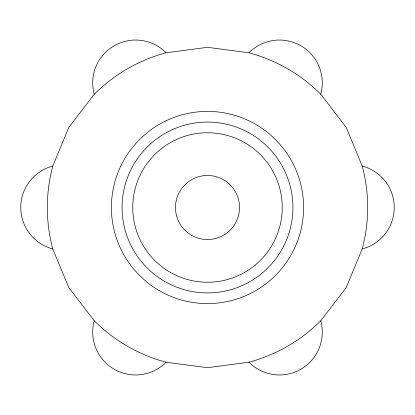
<?xml version="1.0" encoding="UTF-8"?>
<svg xmlns="http://www.w3.org/2000/svg" width="415" height="415" viewBox="0 0 415 415"><rect width="100%" height="100%" fill="white"/><g stroke="black" fill="none" stroke-linecap="round" stroke-linejoin="round"><path stroke-width="0.62" d="M52.783 166.047L68.786 127.415L94.241 94.241A42.844 42.844 0 0 1 166.047 52.783L207.5 47.326L248.953 52.783A42.844 42.844 0 0 1 320.759 94.241L346.214 127.415L362.217 166.047A42.844 42.844 0 0 1 362.217 248.953L346.214 287.585L320.759 320.759A42.844 42.844 0 0 1 248.953 362.217L207.5 367.674L166.047 362.217A42.844 42.844 0 0 1 94.241 320.759L68.786 287.585L52.783 248.953A42.844 42.844 0 0 1 52.783 166.047A160.174 160.174 0 0 0 52.783 248.953M362.217 166.047A160.174 160.174 0 0 1 362.217 248.953M320.759 320.759A160.174 160.174 0 0 1 248.953 362.217M166.047 362.217A160.174 160.174 0 0 1 94.241 320.759M94.241 94.241A160.174 160.174 0 0 1 166.047 52.783M248.953 52.783A160.174 160.174 0 0 1 320.759 94.241M164.786 281.479A85.428 85.428 0 0 0 292.928 207.5A85.428 85.428 0 0 0 164.786 133.521A85.428 85.428 0 0 0 164.786 281.479M170.124 272.235A74.747 74.747 0 0 0 282.247 207.5A74.747 74.747 0 0 0 170.124 142.765A74.747 74.747 0 0 0 170.124 272.235M159.448 290.728A96.104 96.104 0 0 0 303.604 207.5A96.104 96.104 0 0 0 159.448 124.272A96.104 96.104 0 0 0 159.448 290.728M191.481 235.243A32.033 32.033 0 0 0 239.533 207.5A32.033 32.033 0 0 0 191.481 179.757A32.033 32.033 0 0 0 191.481 235.243"/></g></svg>
